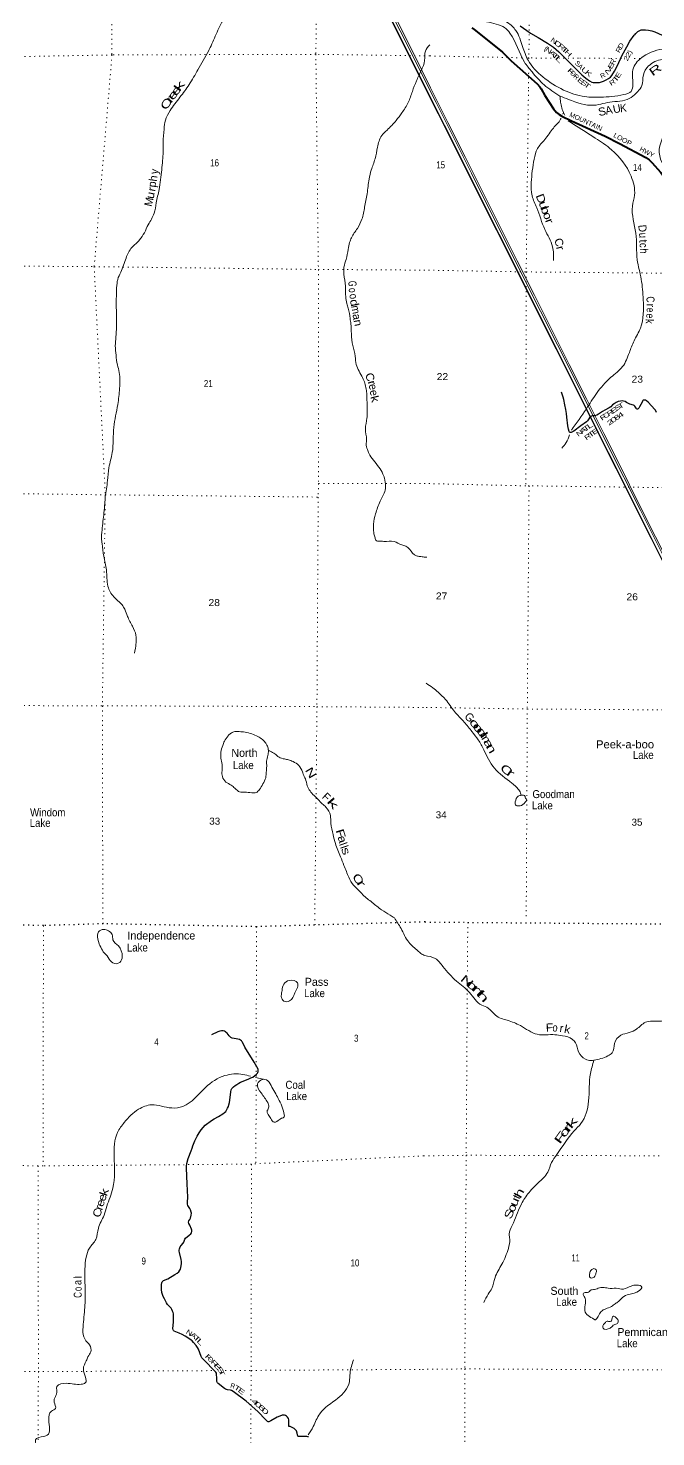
# Model space of a CAD drawing. Header units: feet. Extents: x -1048576 to 137166, y -268550 to 2097152.
# Drawn here: x -132972 to -117282, y 216887 to 252093 of the extents above; entities that cross this region are included whole.
import ezdxf
from ezdxf.enums import TextEntityAlignment as Align

# ---------------------------------------------------------------- set-up
doc = ezdxf.new("R2010")
doc.units = ezdxf.units.FT
doc.header["$LTSCALE"] = 80
doc.linetypes.add('DOTTED', pattern=[1.5, 0.3, -1.2])
for name, color, linetype, lineweight in [('26', 7, 'Continuous', 40), ('29', 7, 'Continuous', 25), ('39', 7, 'Continuous', 13), ('6', 7, 'DOTTED', 25), ('7', 7, 'DOTTED', 13)]:
    doc.layers.add(name, color=color, linetype=linetype, lineweight=lineweight)
for name, color, linetype in [('27', 7, 'Continuous'), ('30', 7, 'Continuous'), ('41', 7, 'Continuous')]:
    doc.layers.add(name, color=color, linetype=linetype)

msp = doc.modelspace()

# ---------------------------------------------------------------- linework, layer by layer
at = {"layer": '26'}
msp.add_lwpolyline([(-121878.27, 252099.49), (-121820.64, 252057.05), (-121536.71, 251831.62), (-121116.43, 251490.38), (-120899.43, 251277.29), (-120248.14, 250700.68), (-120182.19, 250630.77), (-120149.47, 250580.68), (-120055.75, 250412.93), (-119840.68, 250080.22), (-119761.13, 249981.28), (-119697.15, 249932.26), (-119628.32, 249889.79), (-119386.58, 249777.65), (-118551.24, 249397.02), (-118190.04, 249210.89), (-117533.44, 248863.87), (-117446.45, 248798.6), (-117372.7, 248724.53), (-117167.91, 248495.33), (-116809.24, 248036.8)], dxfattribs=at)
at = {"layer": '29'}
for points in [[(-120675.89, 252149.75), (-120509.39, 252032.02), (-120413.72, 251968.39), (-120224.05, 251860.14), (-119985.96, 251716.08), (-119839.22, 251615.38), (-119708.02, 251503.19), (-119538.07, 251333.98), (-119132.56, 250924.99), (-119031.9, 250840.87), (-118939.25, 250779.76), (-118879.73, 250745.72), (-118844.63, 250734.43), (-118805.21, 250732.46), (-118755.93, 250732.46), (-118689.88, 250737.63), (-118643.57, 250748.23), (-118588.37, 250765.97), (-118520.76, 250798.73), (-118464.19, 250834.96), (-118418.85, 250872.41), (-118384.89, 250911.09), (-118316.35, 251022.22), (-118244.06, 251158.81), (-118131.05, 251404.64), (-118010.81, 251629.36), (-117929.99, 251765.37), (-117821.24, 251916.14)], [(-117819.22, 251916.09), (-117784.12, 251960.52), (-117734.84, 252005.86), (-117685.24, 252034.56), (-117648.1, 252047.26), (-117598.82, 252051.2), (-117537.25, 252053.65), (-117462.81, 252045.29), (-117381.99, 252025.57), (-117309.98, 252000.28), (-116829.52, 251783.81)], [(-117626.72, 242744.37), (-117687.92, 242626.38), (-117703.24, 242599.32), (-117722.95, 242579.61), (-117736.75, 242571.73), (-117752.52, 242571.73), (-117762.38, 242577.64), (-117775.46, 242597.91), (-117807.72, 242646.63), (-117822.64, 242659.57), (-117843.2, 242670.29), (-117933.11, 242692.26), (-118011.04, 242734.36), (-118050.18, 242762.93), (-118086.98, 242774.39), (-118121.14, 242776.73), (-118164.51, 242772.79), (-118220.69, 242761.06), (-118276.87, 242739.28), (-118324.18, 242707.74), (-118362.01, 242677.13), (-118408.94, 242630.86), (-118450.61, 242600.16), (-118556.78, 242546.1), (-118612.22, 242512.61), (-118712.81, 242441.96), (-118753.9, 242423.89), (-118814.63, 242407.73), (-118870.2, 242402.2), (-118906, 242389.46), (-118929.34, 242368.69), (-118959.94, 242325.91), (-118990.45, 242276.04), (-119014.15, 242250.23), (-119153.71, 242154.12), (-119332.45, 242022.46), (-119366.95, 242002.05), (-119402.43, 241988.25), (-119422.14, 241986.28), (-119435.94, 241994.16), (-119445.8, 242013.87), (-119465.51, 242071.04), (-119483.2, 242155.07), (-119506.87, 242367.88), (-119518.73, 242465.28), (-119534.93, 242564.61), (-119554.21, 242678.17), (-119584.12, 242812.34), (-119597.58, 242867.41), (-119638.67, 242999.52)], [(-117267.61, 242484.99), (-117289.29, 242544.13), (-117305.15, 242565.65), (-117477.02, 242749.27), (-117515.98, 242780.67), (-117540.76, 242793.09), (-117575.11, 242798.41), (-117595.36, 242792.23), (-117604.68, 242784.62), (-117612.57, 242772.79), (-117626.72, 242744.37)], [(-128388.79, 224788.94), (-128325.05, 224831.47), (-128215.07, 224892.1), (-128106.82, 224958.67), (-128063.62, 224991.72), (-128034.77, 225021.23), (-128013.37, 225054.43), (-127988.1, 225097.39), (-127966.73, 225146.19), (-127953.15, 225185.23), (-127941.56, 225241.82), (-127924.23, 225364.07), (-127908.85, 225511.08), (-127895.34, 225557.89), (-127876.73, 225595.14), (-127858.39, 225616.49), (-127838.92, 225636.02), (-127798.01, 225665.36), (-127757.53, 225695.46), (-127708.4, 225726), (-127665.56, 225749.96), (-127476.3, 225826.55), (-127402.4, 225855.32), (-127359.53, 225878.81), (-127302.81, 225919.62), (-127264.08, 225949.21), (-127239.02, 225976.76), (-127227.1, 225992.19), (-127221.3, 226015.61), (-127219.41, 226048.77), (-127222.71, 226075.3), (-127325.71, 226249.12), (-127553.31, 226623.46), (-127612.81, 226748.29), (-127628.69, 226770.43), (-127640.18, 226783.35), (-127661.67, 226798.92), (-127688.21, 226814.12), (-127731.94, 226826.09), (-127770.49, 226832.08), (-127825.59, 226839.57), (-127870.96, 226848.41), (-127888.04, 226855.06), (-127905.62, 226866.73), (-127931.02, 226890.08), (-127950.24, 226910.69), (-128001.4, 226973.83), (-128018.99, 226992.93), (-128042.43, 227010.81), (-128063.91, 227022.47), (-128098.81, 227031.01), (-128136.1, 227030.14), (-128177.05, 227022.26), (-128228.44, 227005.6), (-128391.31, 226936.51)], [(-129340.1, 219749.81), (-129335.74, 219832.1), (-129341.83, 219958.88), (-129348.81, 219992.2), (-129361.46, 220025.16), (-129377.15, 220068.05), (-129400.85, 220100.31), (-129424.08, 220130.38), (-129487.43, 220197.07), (-129514.01, 220239.45), (-129561.01, 220333.91), (-129594.28, 220395.34), (-129615.83, 220444.07), (-129630.06, 220492.86), (-129641.42, 220564.96), (-129641.16, 220628.33), (-129639.71, 220693.7), (-129632.77, 220733.1), (-129622.28, 220760.05), (-129608.66, 220779.59), (-129591.11, 220792.74), (-129477.2, 220836.66), (-129303.44, 220941.84), (-129248.18, 220977.28), (-129207.28, 221012.47), (-129182.08, 221048.17), (-129166.44, 221074.97), (-129156.76, 221115.95), (-129149.28, 221162.5), (-129141.35, 221217.41), (-129139.49, 221266.18), (-129147.79, 221319.9), (-129188.26, 221494.36), (-129194.61, 221529.41), (-129194.66, 221554.76), (-129186.15, 221589.18), (-129169.45, 221632.84), (-129144.04, 221668.99), (-129095.5, 221724.65), (-129077.6, 221754.32), (-129055.73, 221830.54), (-129043.07, 221851.54), (-128944.73, 221924.99), (-128904.79, 221961.04), (-128886.89, 221986.29), (-128881.49, 222017.65), (-128883.5, 222050.81), (-128890.96, 222075.18), (-128934.45, 222173.6), (-128954.05, 222222.33), (-128959.96, 222253.52), (-128952.21, 222280.84), (-128928.87, 222319.9), (-128917, 222354.28), (-128895.92, 222427.24), (-128892.18, 222472.82), (-128894.11, 222503.32), (-128913.72, 222555.95), (-128929.88, 222590.71), (-128978.3, 222668.96), (-128987.83, 222705.01), (-128992.11, 222748.91), (-128984.05, 222874.47), (-128998.8, 223207.82), (-129017.12, 223597.37), (-129015.15, 223650.19), (-129003.7, 223720.29), (-128968.81, 223841.29), (-128899.68, 224035.18), (-128875.68, 224102.85), (-128854.33, 224159.46), (-128803.85, 224280.49), (-128746.37, 224399.16), (-128700.85, 224481.6), (-128644.43, 224561.68), (-128600.32, 224617.98), (-128543.21, 224673.05), (-128388.79, 224788.94)], [(-125963.43, 216883.34), (-125979.04, 216887.22), (-126005.77, 216891.4), (-126217.03, 216894.57), (-126229.42, 216900.34), (-126243.84, 216977.35), (-126266.05, 217032.97), (-126298.16, 217073.41), (-126320.79, 217095.28), (-126369.65, 217123.41), (-126423.66, 217142.76), (-126441.82, 217145.77), (-126451.79, 217147.42), (-126459.41, 217163.29), (-126457.73, 217307.63), (-126467.5, 217347.58), (-126489.07, 217375.84), (-126514.75, 217399.07), (-126539.86, 217418.66), (-126563.29, 217428.37), (-126604.82, 217429.3), (-126625.71, 217428.25), (-126680.28, 217404.74), (-126745.17, 217375.87), (-126906.47, 217286.56), (-126955.04, 217261.83), (-126972.59, 217259.84), (-126990.16, 217265.66), (-127009.7, 217285.13), (-127030.91, 217313.51), (-127227.93, 217521.68), (-127524.75, 217776.44), (-127849.86, 218020.87), (-127887.86, 218042.75), (-127918.19, 218051.95), (-127988.43, 218061.57), (-128036.34, 218076.28), (-128064.56, 218092.64), (-128218.89, 218217.18), (-128240.4, 218240.2), (-128252.15, 218267.83), (-128257.68, 218369.75), (-128260.28, 218439.47), (-128267.39, 218476.94), (-128283.8, 218501.85), (-128600.42, 218828.95), (-128627.85, 218862.27), (-128647.36, 218895.18), (-128711.81, 219076.03), (-128735.56, 219121.29), (-128770.77, 219171.93), (-128835.28, 219245.93), (-128870.54, 219283.37), (-128897.81, 219304.33), (-128954.45, 219343.23), (-129049.39, 219402.33), (-129126.3, 219446.29), (-129196.88, 219480.24), (-129323.46, 219527.84), (-129343, 219543.41), (-129350.84, 219564.85), (-129351.58, 219596.66), (-129340.06, 219751.82)]]:
    msp.add_lwpolyline(points, dxfattribs=at)
at = {"layer": '39'}
for p, q in [((-119609.71, 249942.32), (-119590.93, 249985.49)), ((-119590.99, 249985.35), (-119555.69, 249920.63)), ((-127094.33, 225823.89), (-127288, 225869.66))]:
    msp.add_line(p, q, dxfattribs=at)
for points in [[(-139726.18, 284721.75), (-139786.61, 284683.23), (-139865.18, 284636.58), (-139935.68, 284589.96), (-139981.99, 284555.51), (-140024.23, 284506.92), (-140030.24, 284490.75), (-140030.24, 284490.75), (-140086.75, 284492.64)], [(-127094.77, 253876.89), (-127305.25, 253695.43), (-127565.95, 253395.55), (-127708.92, 253193.29), (-127778.06, 252929.67), (-127881.81, 252628.1), (-128100.63, 252291.44), (-128293.96, 251889.94), (-128466.9, 251514.44), (-128727.24, 251055.14), (-128948.45, 250682.19), (-129177.09, 250369.86), (-129424.08, 250033.51), (-129541.29, 249792.62), (-129575.78, 249571.01), (-129597.42, 249230.2), (-129597.77, 249002.17), (-129612.12, 248782.36), (-129632.59, 248554.54), (-129667.4, 248302.67), (-129700.13, 248056.82), (-129769.92, 247730.66), (-129822.96, 247466.88), (-129968.8, 247181.9), (-130186.09, 246798.81), (-130381.21, 246613.26), (-130524.83, 246348.43), (-130657.31, 245992.68), (-130733.64, 245811.89), (-130750.66, 245723.28), (-130763.19, 245485.29), (-130770.57, 245160.47), (-130760.94, 244924.25), (-130760.94, 244730.52), (-130764.01, 244627.64), (-130776.69, 244375.52), (-130793.05, 244155.73), (-130775.37, 243919.43), (-130739.62, 243678.9), (-130693.29, 243488.7), (-130687.32, 243093.11), (-130731.81, 242683.93), (-130832.25, 242117.96), (-130868.97, 241486.71), (-130953.39, 241108.24), (-130986.92, 240785.72), (-131045.49, 240376.7), (-131055.27, 240209.31), (-131077.79, 239977.48), (-131124.46, 239552.18), (-131135.06, 239306.1), (-131123.96, 239211.13), (-131082.95, 238895.87), (-131014.06, 238552.06), (-130978.03, 238144.03), (-130833.83, 237882.14), (-130624.63, 237678.07), (-130555.33, 237568.34), (-130488.73, 237392.05), (-130362.49, 237144.48), (-130278.28, 236919.57), (-130300.19, 236552.52), (-130315.11, 236471.96)], [(-119680.63, 250396.55), (-120073.83, 250677.22), (-120377.03, 250998.15), (-120565.51, 251245.72), (-120929.06, 251971.17), (-121061.6, 252109.3), (-121273.21, 252193.29), (-121749.23, 252313.03), (-122267.33, 252491.61), (-122655.86, 252724.07), (-122927.9, 252927.45)], [(-122924.8, 253103.69), (-122308.55, 252704.04), (-121582.84, 252447.56), (-120986.16, 252234.21), (-120781.26, 252033.04), (-120611.82, 251631.98), (-120474.37, 251289.7), (-120107.06, 250875.46), (-119587.78, 250547.32), (-119057.48, 250382.82), (-118663.69, 250368.61), (-118081.61, 250432.21), (-117899.38, 250512.09), (-117858.01, 250685.67), (-117841.54, 251099.89), (-117595.54, 251385.57), (-117036.97, 251580.67), (-116740.12, 251566.97), (-116315.47, 251293.9), (-116264.59, 251000.58), (-116321.22, 250626.99), (-116484.76, 250280.24), (-116662.01, 250008.35), (-116827.06, 249750.53), (-116905.51, 249447.8), (-116982.05, 249126.86), (-116945.89, 248730.55), (-116792.03, 248432.64), (-116286.92, 248098.52), (-116040, 247826.39), (-115899.98, 247583.12), (-115566.67, 247227.68), (-115121.17, 247069.7), (-115026, 247111.63), (-114882.85, 247426.15), (-114810.49, 247722.86), (-114581.26, 247899.49), (-114465.73, 247969.61), (-114162.75, 247970.02), (-114062.49, 247840.15), (-113847.37, 247661.16), (-113736.06, 247698.96), (-113437.91, 247919.69), (-113184.94, 248005.25), (-112780.59, 248073.84), (-112731.43, 248194.84), (-112847.8, 248334.91), (-112875.38, 248460.36), (-112856.59, 248569.4), (-112700.42, 248683.77), (-112507.98, 248781.77), (-112388.8, 248783.16)], [(-122932.12, 251677.75), (-123041.1, 251522.16), (-123061.63, 251288.29), (-123146.77, 251034.94), (-123266.15, 250777.93), (-123367.51, 250512.65), (-123471.03, 250233.27), (-123630.66, 249976.69), (-123773.5, 249786.53), (-123999.37, 249546.82), (-124133.64, 249407.01), (-124239.28, 249117.56), (-124300.64, 248827.64), (-124394.1, 248548.14), (-124448.78, 248320.7), (-124498.84, 247955.98), (-124560.66, 247621.66), (-124630.2, 247319.71), (-124743.28, 247088.87), (-124890.58, 246856.37), (-124936.11, 246735.79), (-124972.09, 246564.64), (-125025.01, 246312.97), (-125077.28, 246123.84), (-125079.14, 245944.25), (-125039.97, 245645.16), (-125034.72, 245374.69), (-125006.25, 245208.9), (-124969.23, 245091.46), (-124923.56, 244836.69), (-124904.8, 244705.31), (-124891.29, 244454.93), (-124856.13, 244157.9), (-124796.48, 243892.89), (-124770.44, 243686.77), (-124610.83, 243358.12), (-124523.2, 243074.64), (-124506.51, 242937.24), (-124501.95, 242793.91), (-124497.92, 242600.13), (-124501.5, 242448.82), (-124502.61, 242341.88), (-124541.5, 242083.99), (-124514.16, 241809.25), (-124514.05, 241625.6), (-124488.58, 241558.73), (-124455.31, 241467.56), (-124338.34, 241296.78), (-124203.3, 241121.76), (-124102.45, 240949.13), (-124057.65, 240805.37), (-124042.47, 240716.41), (-124050.26, 240546.98), (-124173.9, 240267.82), (-124287.81, 239956.26), (-124336.79, 239696.47), (-124337.79, 239599.61), (-124329.19, 239458.26), (-124300.05, 239357.04), (-124264.62, 239279.97), (-124160.07, 239270.76), (-124077.61, 239265.83), (-123826.09, 239261.09), (-123629.7, 239180.25), (-123533.45, 239146.92), (-123483.47, 239114.09), (-123316.32, 238930.65), (-123242.18, 238899.58), (-123153.79, 238884.49), (-123043.22, 238873.2), (-123003.84, 238871.36)], [(-111764.59, 243751.56), (-111998.01, 243908.42), (-112340.84, 244007.24), (-112486.4, 243983.77), (-112620.47, 243847.05), (-112744.15, 243764.84), (-112873.22, 243799.88), (-112973.42, 243941.89), (-113641.79, 244337.51), (-113889.2, 244522.74), (-114112.71, 244645.19), (-114229.26, 244672.98), (-114662.93, 244860.31), (-114775.5, 244955.9), (-114833.52, 245055.24), (-115022.94, 245135.06), (-115392.34, 245537.18), (-115610.3, 245930.42), (-115649.54, 246136.77), (-115715.23, 246308.9), (-115771.7, 246325.37), (-115888.95, 246307.8), (-116052.2, 246371.32), (-116307.58, 246574.78), (-116328.46, 246813.37), (-116270.74, 247021.23), (-116085.61, 247256.71), (-116022.2, 247399.86), (-116041.57, 247547.5), (-116312.97, 247775.29), (-116822.25, 248273.13), (-117004.51, 248511.91), (-117183.91, 249148.14), (-117112.09, 249349.86), (-117048.05, 249604.17), (-116809.75, 249956.59), (-116518.25, 250429.98), (-116435.48, 250783.22), (-116552.77, 251119.33), (-116842.77, 251272.44), (-117121.31, 251308.28), (-117463.56, 251148.41), (-117594.1, 250922.75), (-117631.95, 250656.18), (-117735.79, 250507.18), (-117898.19, 250362.52), (-118114.8, 250276.77), (-118371.44, 250255.9), (-118832.47, 250165.38), (-119463.85, 250314.24), (-119680.55, 250395.94)], [(-119590.93, 249985.49), (-119642.59, 250137.34), (-119666.01, 250282.98), (-119681.26, 250401.46)], [(-119837.89, 246286.32), (-119862.21, 246632.04), (-120055.72, 247061.53), (-120258.72, 247602.22), (-120374.19, 247901.94), (-120394.55, 248233.49), (-120322.58, 248821.23), (-120240.32, 249083.52), (-120057.27, 249308.91), (-119843.57, 249596.78), (-119664.59, 249816.12), (-119654.4, 249839.54)], [(-119476.59, 249776.29), (-118794.64, 249346.67), (-118388.27, 249055.51), (-117901.14, 248396.09), (-117814.93, 247920.69), (-117866.95, 247648.13), (-117781.89, 246968.62), (-117745.21, 246305.53), (-117646.94, 245819.96), (-117597.3, 245306.36), (-117665.9, 244599.37), (-117827.27, 244276.86), (-117944.04, 243984.44), (-118113.65, 243635.7), (-118406.02, 243366.44), (-118767.83, 242960.11), (-119018.42, 242577.45), (-119392.51, 242047.71)], [(-119442.23, 241931.83), (-119520.02, 241735.32), (-119633.91, 241596.48)], [(-123019.54, 235719.79), (-122854.82, 235607.11), (-122724.15, 235495.26), (-122539.34, 235314.41), (-122314.8, 235014.11), (-122069.87, 234748.05), (-121877.28, 234512.59), (-121720.9, 234303.6), (-121584.93, 234058.33), (-121316.84, 233600.16), (-120884.66, 233226), (-120689.84, 233028.93), (-120644.54, 232923.59)], [(-126961.32, 234036.14), (-126982.7, 233915.29), (-127010.34, 233772.31), (-127009.62, 233647.18), (-127021.23, 233497.97), (-127032.71, 233360.87), (-127104.77, 233204.25), (-127188.71, 233065.92), (-127276.06, 232988.16), (-127382.77, 232983.27), (-127557.71, 232997.27), (-127688.45, 233004.75), (-127768.36, 233062.12), (-127806.21, 233098.85), (-127895.99, 233174.49), (-128028.01, 233252.61), (-128117.16, 233388.79), (-128125.76, 233530.14), (-128122.1, 233689.53), (-128154.64, 233851.32), (-128153.16, 233994.58), (-128109.14, 234163.62), (-128067.79, 234270.13), (-127973.79, 234408.35), (-127914.87, 234462.2), (-127876.38, 234486), (-127779.46, 234517.23), (-127733.2, 234514.71), (-127586.38, 234505.05), (-127421.75, 234466.94), (-127265.42, 234404.7), (-127139.36, 234334.72), (-127045.74, 234240.87), (-127004.17, 234173.83), (-126980.57, 234121.1), (-126973, 234074.61), (-126967.32, 234040.24), (-126967.34, 234038.22)], [(-126967.61, 234046.43), (-126919.19, 234023.57), (-126805.16, 233957.76), (-126699.38, 233871.85), (-126567.01, 233828.04), (-126464.59, 233806.75), (-126350.33, 233763.13), (-126204.44, 233664.68), (-126117.48, 233510.37), (-126070.46, 233386.76), (-126042.83, 233333.99), (-125994.37, 233155.88), (-125925.25, 233027.99), (-125825.79, 232915.92), (-125724.2, 232813.92), (-125622.66, 232707.88), (-125526.95, 232622.08), (-125418.38, 232417.08), (-125402.26, 232225.19), (-125350.89, 231938.08), (-125290.83, 231713.42), (-125165.45, 231383.13), (-125077.11, 231168.26), (-124955.42, 230870.29), (-124836.71, 230673.25), (-124719.17, 230556.95), (-124605.72, 230434.63), (-124370.26, 230240.37), (-124136.7, 230056.21), (-123924.74, 229924.76), (-123817.16, 229857.74)], [(-120646, 232923.6), (-120720.89, 232895.71), (-120794.37, 232758.67), (-120786.73, 232679.81), (-120714.17, 232653.15), (-120572.41, 232719.09), (-120523.32, 232827.96), (-120543.41, 232848.28), (-120551.24, 232892.78), (-120587.42, 232923.29), (-120646, 232923.6)], [(-131096.13, 229009.91), (-131231.55, 229332), (-131210.52, 229503.8), (-131083.8, 229569.36), (-130964.49, 229535.92), (-130873, 229439.67), (-130851.91, 229308.57), (-130717.64, 229154.07), (-130621.02, 228898.33), (-130682.53, 228742.38), (-130858.04, 228728.97), (-130969.81, 228866.32), (-131096.13, 229009.91)], [(-123817.16, 229857.74), (-123651.93, 229594.19), (-123455.78, 229246.29), (-123228.23, 229029.89), (-123157.16, 228967.82), (-123059.7, 228914.66)], [(-123059.7, 228914.66), (-122796.09, 228841.36), (-122604.57, 228641.23), (-122267.91, 228277.36), (-121939.21, 227990.25), (-121634.78, 227674.89), (-121469.31, 227599.99), (-121289.87, 227422.08), (-120995.25, 227296.55), (-120666.31, 227162.91), (-120244.6, 226946.37), (-119804.4, 226937.8), (-119618.67, 226911.34), (-119366.4, 226820.19), (-119291.81, 226735.3), (-119213.42, 226505), (-119042.05, 226327.1), (-118900.76, 226288.58), (-118828.05, 226298.6)], [(-126626.22, 228042.74), (-126581.31, 228201.32), (-126442.68, 228295.24), (-126242.45, 228236.14), (-126303.28, 227981.26), (-126435.12, 227780.36), (-126578.4, 227775.26), (-126643.79, 227891.9), (-126636.32, 227980.8), (-126626.66, 228043.48)], [(-118828.05, 226298.6), (-118480.56, 226405.24), (-118373.41, 226483.87), (-118312.46, 226720.07), (-118158.68, 226923.86), (-117944.52, 226990.26), (-117766.69, 227074.88), (-117542.28, 227246.28), (-117188.86, 227272.14), (-116829.26, 227370.69), (-116523.99, 227598.54), (-116253.2, 227729.5), (-115812.43, 228086.44), (-115454.96, 228114.32), (-114988.58, 228061.3), (-114758.52, 227970.17), (-114512.17, 227965.86), (-114272, 227884.82), (-114086.41, 227759.41), (-113807.67, 227807.57), (-113629.89, 227859.87), (-113452.21, 227847.56)], [(-118828.05, 226298.6), (-118915.39, 225969.53), (-118962.92, 225278.96), (-119153.62, 224713.74), (-119323.52, 224534.21), (-119758.6, 223940.99), (-119888.15, 223741.21), (-119981.41, 223505.05), (-120222.13, 223232.7), (-120481.04, 222956.33), (-120659.18, 222671.8), (-120871.99, 222171.23), (-120949.07, 221953.22), (-120935.13, 221828), (-120967.8, 221595.81), (-121131.99, 221198.17), (-121302.13, 220865.16), (-121381.3, 220596.67), (-121470.37, 220455.42), (-121579.74, 220247.54)], [(-127413.31, 225899.27), (-127603.38, 225944.19), (-128055.31, 225914.58), (-128539.74, 225618.18), (-129105.72, 225145.5), (-129383.99, 225105.07), (-129885.12, 225184.14), (-130211.36, 225074.7), (-130568.38, 224742.9), (-130736.24, 224495.29), (-130822.95, 223892.88), (-130853.86, 223099.05), (-131004.19, 222649.64), (-131073.31, 222426.99), (-131216.41, 222100.82), (-131281.1, 221819.65), (-131441.09, 221602.39), (-131522.33, 221379.66), (-131552.58, 221080.57), (-131548.8, 220232.47), (-131589.96, 219757.62), (-131528.21, 219287.57), (-131436.66, 219183.24), (-131405.23, 219013.85), (-131477.02, 218886.1), (-131518.74, 218788.86), (-131591.96, 218574.27), (-131545.22, 218233.34), (-131645.92, 218200.29), (-132019.5, 218223.77), (-132251.1, 218147.33), (-132263.87, 217949.34), (-132291.75, 217892.59), (-132321.07, 217753.04), (-132287.7, 217595.78), (-132392.2, 217528.36), (-132457.34, 217313.83), (-132495.06, 216925.84), (-132577.62, 216896.95), (-132788.98, 216812.59), (-132751.68, 216671.51), (-132669.39, 216443.94), (-132756.79, 216237.32), (-132742.4, 215904.23), (-132775.66, 215455.69), (-132831.25, 215319.98), (-132899.7, 215210.13)], [(-127091.89, 225824.8), (-127017.09, 225809.2), (-126901.09, 225670.72), (-126719.19, 225340.9), (-126571.11, 224938.13), (-126572.77, 224885.61), (-126639.11, 224846.75), (-126755.65, 224769.15), (-126826.17, 224750.45), (-126905.5, 224838.72), (-126993.67, 225040), (-126953.95, 225135.2), (-126984.94, 225239.98), (-127148.07, 225481.09), (-127238.45, 225710.63), (-127120.09, 225816.51), (-127091.45, 225824.71)], [(-118779.83, 220973.43), (-118773.64, 221056.22), (-118813.97, 221088.58), (-118884.68, 221066.44), (-118923.12, 221022.06), (-118939.42, 220931.2), (-118939.49, 220882.74), (-118887.04, 220854.41), (-118810.23, 220898.75), (-118779.83, 220973.43)], [(-118830.08, 219826.48), (-119055.91, 220040.79), (-119053.74, 220137.71), (-119043.36, 220315.41), (-119069.5, 220390.15), (-119099.68, 220460.87), (-119073.39, 220485.07), (-118964.32, 220503.12), (-118923.87, 220543.47), (-118812.76, 220571.61), (-118691.54, 220609.85), (-118536.05, 220613.71), (-118477.51, 220599.51), (-118271.54, 220599.28), (-118093.87, 220578.89), (-117901.92, 220655.42), (-117756.49, 220679.49), (-117631.36, 220630.89), (-117690.06, 220546.14), (-117960.8, 220447.49), (-118116.41, 220370.92), (-118217.54, 220266.03), (-118300.41, 220213.61), (-118391.39, 220143.04), (-118534.85, 220086.65), (-118646.03, 220016.1), (-118726.99, 219895.03), (-118755.33, 219846.59), (-118805.88, 219808.28), (-118830.08, 219826.48)], [(-118363.88, 219656.34), (-118424.54, 219605.92), (-118602.25, 219600.06), (-118608.26, 219632.37), (-118543.46, 219745.39), (-118482.84, 219775.61), (-118450.54, 219767.5), (-118398.03, 219773.5), (-118375.69, 219854.25), (-118343.3, 219902.68), (-118280.75, 219872.32), (-118222.37, 219759.17), (-118238.58, 219722.84), (-118325.46, 219688.6), (-118363.88, 219656.34)], [(-124837.72, 218810.13), (-124926.28, 218478.3), (-124942.94, 218258.07), (-125230.83, 217852.07), (-125684.34, 217463.01), (-125845.65, 217142.75), (-125968.69, 216934.85)]]:
    msp.add_spline(points, degree=3, dxfattribs=at)
at = {"layer": '6'}
for points in [[(-123052.89, 229754.64), (-127263.28, 229636.06), (-131094.85, 229708.61), (-132590.23, 229663.2), (-136438.01, 229743.71), (-137979.98, 229722.17), (-141823.52, 229774.44), (-143284.84, 229765.63), (-148620.36, 229865.39), (-153815.51, 229968.9)], [(-123052.89, 229754.64), (-121982.91, 229745.14), (-116684.27, 229702.92), (-111343.21, 229670.74), (-107096.6, 229649.88), (-104675.33, 229713.84), (-103682.12, 229755.62)]]:
    msp.add_lwpolyline(points, dxfattribs=at)
at = {"layer": '7'}
for p, q in [((-120628.13, 251351.8), (-122933.78, 251399.91)), ((-120458.96, 251099.35), (-120465.85, 250543.54)), ((-119213.41, 251342.55), (-119699.43, 251344.76)), ((-118440.96, 251339.03), (-119213.41, 251342.55)), ((-118141.48, 251337.67), (-118440.96, 251339.03)), ((-117678.33, 251335.56), (-117885.45, 251336.5)), ((-125710.71, 240712.83), (-122992.59, 240712.4)), ((-131094.85, 229708.61), (-131105.71, 229899.56)), ((-132590.23, 229663.2), (-132599.64, 223659.6)), ((-127263.28, 229636.06), (-127279.29, 223713.19)), ((-125800.2, 229679.59), (-125806.54, 229869.08)), ((-121982.91, 229745.14), (-121991.57, 228465.37))]:
    msp.add_line(p, q, dxfattribs=at)
for points in [[(-120286.6, 262087), (-120397.38, 256737.95), (-120455.87, 251348.21), (-120456.98, 251258.85)], [(-130922.83, 258961.44), (-130913.79, 256749.46), (-130876.18, 251424.45), (-131321.6, 246132.47), (-131044.52, 240430.74), (-131116.59, 235158.65), (-131105.71, 229899.56)], [(-125758.59, 253162.08), (-125780.18, 251439.41), (-125717.51, 246063.39), (-125710.71, 240712.83), (-125722.35, 240374.03), (-125753.35, 235135.33), (-125806.54, 229869.08)], [(-122933.78, 251399.91), (-125780.18, 251439.41), (-130876.18, 251424.45), (-136340.95, 251324.91), (-141667.88, 251349.44)], [(-119894.75, 251345.65), (-120455.87, 251348.21), (-120496.9, 251349.07)], [(-120465.85, 250543.54), (-120522.2, 246000.95), (-120533.98, 240655.42)], [(-136313.74, 246170.68), (-131321.6, 246132.47), (-125717.51, 246063.39), (-122963.26, 246044.41)], [(-122963.26, 246044.41), (-120522.2, 246000.95), (-115617.98, 245956.36)], [(-141686.49, 240560.25), (-136328.19, 240496.68), (-131044.52, 240430.74), (-125722.35, 240374.03)], [(-108794.79, 240500.11), (-109847.69, 240517.86), (-115185.8, 240584.59), (-120451.17, 240654.98), (-120533.98, 240655.42), (-122992.59, 240712.4)], [(-120451.17, 240654.98), (-120494.5, 235087.31), (-120521.89, 229840.04)], [(-141780.92, 235189.77), (-136435.86, 235164.84), (-131116.59, 235158.65), (-125753.35, 235135.33), (-123023.38, 235116.39)], [(-123023.38, 235116.39), (-120496.57, 235077.21), (-115168.39, 235042.87), (-115171.94, 235129.79), (-109865.89, 235109.72), (-105566.82, 235092)], [(-121994.14, 228084.82), (-122022.29, 223923.31), (-122056.88, 218584.1), (-122064.43, 213230.9)], [(-123085.05, 223908.64), (-122022.29, 223923.31), (-116719.57, 223909.35), (-111378.53, 223859)], [(-123085.05, 223908.64), (-127279.29, 223713.19), (-127388.22, 223702.28), (-132599.64, 223659.6), (-132722.75, 223656.66), (-137927.22, 223777.6), (-138115.28, 223757.79)], [(-132722.75, 223656.66), (-132715.85, 218515.45), (-132733.36, 215137.63)], [(-127388.22, 223702.28), (-127399.39, 218546.8), (-127419.83, 213272.1), (-127457.23, 207819.57)], [(-138103.16, 218513.86), (-132723.92, 218515.39), (-128290.74, 218541.54)], [(-128043.42, 218543), (-127399.39, 218546.8), (-123114.41, 218572.45)], [(-123114.41, 218572.45), (-122056.88, 218584.1), (-116742.06, 218555.99), (-111394.97, 218507.66)]]:
    msp.add_lwpolyline(points, dxfattribs=at)

# ---------------------------------------------------------------- texts
at = {"layer": '27'}
for s, rotation, p in [('MOUNTAIN', 335.114, (-119454.14, 249890.93)), ('HWY', 332.143, (-117700.29, 249032.9))]:
    msp.add_text(s, height=120, rotation=rotation, dxfattribs=at).set_placement(p)
at = {"layer": '27', "width": 1.1}
msp.add_text('LOOP', height=120, rotation=331.503, dxfattribs=at).set_placement((-118355.2, 249379.69))
at = {"layer": '30'}
for s, rotation, width, p in [('N', 325.54, 1.35, (-119861.86, 251726.73)), ('O', 319.466, 1.45, (-119765.89, 251649.79)), ('(', 328.823, 1.1, (-120059.06, 251538.24)), ('N', 325.54, 1.35, (-119993.83, 251491.04)), ('A', 319.466, 1.7, (-119902.81, 251411.34)), ('T', 319.466, 1.85, (-119825.56, 251348.45)), ('L', 315.125, 2.1, (-119746.79, 251269.17)), ('R', 319.466, 1.55, (-119674.15, 251577.63)), ('T', 316.625, 2, (-119595.95, 251505.87)), ('H', 315.125, 1.6, (-119512.71, 251426)), ('R', 61.85, 1.2, (-118156.82, 251526.06)), ('D', 61.85, 1.2, (-118103.33, 251626.03)), ('2', 65.311, 1.35, (-117962.9, 251315.53)), ('2', 61.85, 1.45, (-117915.64, 251404.5)), ('F', 314.755, 1.95, (-119439.39, 250963.7)), ('U', 318.115, 1.6, (-119093.82, 250985.86)), ('K', 319.592, 1.6, (-119000.98, 250917.25)), ('V', 52.556, 1.6, (-118407, 251021.81)), ('I', 38.637, 1.15, (-118471.18, 250930.15)), ('E', 59.836, 1.35, (-118351.29, 251120.68)), ('R', 62.11, 1.2, (-118299.66, 251221.36)), ('E', 320.115, 1.65, (-119193.15, 250728.01)), ('S', 326.592, 1.45, (-119109.79, 250673.18)), ('T', 325.234, 1.65, (-119027.85, 250610.78)), ('R', 23.852, 1.1, (-118582.26, 250854.89)), ('R', 32.637, 1.3, (-118336.73, 250686.91)), ('T', 48.718, 1.9, (-118235.38, 250790.18)), ('E', 58.336, 1.4, (-118170.53, 250889.37)), ('E', 35.651, 1.5, (-118292.67, 242496.82)), ('S', 36.415, 1.5, (-118201.99, 242562.85)), ('T', 32.688, 1.6, (-118120.11, 242608.09)), ('F', 35.083, 1.6, (-118567.14, 242320.62)), ('O', 34.194, 1.3, (-118485.38, 242370.94)), ('R', 33.968, 1.35, (-118391.84, 242430.49)), ('2', 34.692, 1.7, (-118391.56, 242197.26)), ('0', 35.083, 1.8, (-118302.94, 242259.12)), ('8', 34.841, 1.7, (-118217.35, 242316.26)), ('4', 36.381, 1.75, (-118125.41, 242375.87)), ('N', 36.375, 1.4, (-119155.56, 241924.42)), ('A', 36.375, 1.55, (-119062.74, 241992.79)), ('T', 34.554, 1.65, (-118987.58, 242046.8)), ('R', 36.375, 1.4, (-118951.21, 241834.36)), ('L', 34.554, 1.65, (-118895.37, 242110.3)), ('T', 36.375, 1.75, (-118861.99, 241897.57)), ('E', 36.589, 1.55, (-118765.03, 241966.55)), ('N', 328.098, 1.3, (-128978.2, 219440.47)), ('A', 325.519, 1.5, (-128871.37, 219369.59)), ('T', 316.976, 1.95, (-128791.64, 219295.2)), ('L', 313.076, 2, (-128712.7, 219213.97)), ('F', 314.067, 1.9, (-128501.54, 218827.53)), ('R', 314.067, 1.65, (-128354.39, 218678.34)), ('E', 314.067, 1.8, (-128275.91, 218594.49)), ('S', 310.745, 1.65, (-128210.4, 218515.58)), ('T', 297.636, 1.45, (-128183.39, 218454.06)), ('R', 343.618, 0.95, (-127871.15, 218102.87)), ('T', 328.239, 1.6, (-127775.48, 218049.82)), ('E', 323.063, 1.55, (-127676.63, 217977.87)), ('4', 319.361, 1.9, (-127344.39, 217713.89)), ('0', 319.361, 2, (-127258.7, 217640.34)), ('6', 316.087, 2.1, (-127171.93, 217564.33)), ('0', 316.841, 2.1, (-127089.35, 217484.18))]:
    msp.add_text(s, height=120, rotation=rotation, dxfattribs=dict(at, width=width)).set_placement(p, align=Align.CENTER)
for s, rotation, p in [(')', 61.85, (-117876.41, 251477.81)), ('O', 314.755, (-119392.63, 250916.97)), ('S', 314.755, (-119278.96, 251171.75)), ('A', 314.755, (-119207.4, 251091.23)), ('R', 314.755, (-119311.44, 250835.55)), ('O', 314.067, (-128456.19, 218780.74))]:
    msp.add_text(s, height=120, rotation=rotation, dxfattribs=at).set_placement(p, align=Align.CENTER)
at = {"layer": '41'}
for s, rotation, width, p in [('R', 35.59, 1.6, (-117239, 250971.98)), ('k', 53.689, 1.9, (-129116.1, 250587.94)), ('C', 53.711, 1.5, (-129443.39, 250142.37)), ('r', 53.711, 1.9, (-129353.91, 250264.23)), ('e', 53.708, 1.7, (-129274.67, 250372.13)), ('e', 53.689, 1.7, (-129196.3, 250478.81)), ('S', 10.933, 1.1, (-118607.44, 249913.21)), ('K', 5.112, 0.95, (-118085.44, 249998.54)), ('y', 82.22, 0.95, (-129724.04, 248497.44)), ('u', 78.683, 1.15, (-129821.94, 247898.37)), ('r', 78.683, 1.1, (-129789.26, 248046.81)), ('D', 291.256, 1.25, (-120244.91, 247796.45)), ('u', 290.578, 1.35, (-120182.04, 247635.82)), ('b', 290.578, 1.3, (-120134.07, 247507.37)), ('o', 290.579, 1.2, (-120078.86, 247368.95)), ('r', 290.579, 1.35, (-120031.53, 247238.55)), ('D', 275.77, 0.95, (-117712.65, 247079.03)), ('C', 287.509, 1.05, (-119794.81, 246712.51)), ('u', 272.65, 0.9, (-117699.13, 246910.66)), ('r', 285.024, 1.2, (-119762.13, 246572.3)), ('c', 272.65, 0.9, (-117685.99, 246663.06)), ('h', 272.567, 0.85, (-117677.39, 246518.54)), ('G', 270.95, 0.7, (-124964.2, 245703.77)), ('o', 274.274, 0.8, (-124955.55, 245535.53)), ('o', 277.527, 0.9, (-124935.17, 245377.93)), ('d', 281.956, 1.2, (-124912.86, 245210.09)), ('m', 280.845, 0.95, (-124878.29, 245041.95)), ('C', 273.764, 0.8, (-117514.73, 245305.44)), ('e', 269.026, 0.75, (-117512.53, 245049.24)), ('n', 281.469, 1.1, (-124821.25, 244712.27)), ('k', 267.747, 0.9, (-117536.94, 244768.69)), ('e', 265.703, 0.8, (-117519.98, 244906.75)), ('C', 289.551, 1.1, (-124519.4, 243339.72)), ('r', 286.625, 1.25, (-124471.62, 243204.4)), ('k', 284.642, 1.2, (-124398.88, 242803.32)), ('o', 309.717, 1.8, (-121882.25, 234647.39)), ('o', 308.844, 1.8, (-121800.64, 234544.96)), ('d', 306.502, 1.9, (-121706.25, 234434.43)), ('m', 301.59, 1.3, (-121633.79, 234314.5)), ('a', 298.415, 1.55, (-121549.45, 234169.35)), ('n', 298.989, 1.55, (-121479.65, 234040.69)), ('N', 300.607, 1.4, (-125989.23, 233432.72)), ('C', 319.579, 1.6, (-121079, 233476.65)), ('r', 323.46, 1.9, (-120969.84, 233397.66)), ('k', 310.826, 2.1, (-125431.37, 232652.15)), ('F', 287.331, 1.45, (-125253.56, 231932.67)), ('a', 287.331, 1.2, (-125214.33, 231792.32)), ('s', 288.899, 1.4, (-125122.38, 231497.53)), ('C', 303.572, 1.4, (-124808.42, 230776.94)), ('r', 303.446, 1.8, (-124726.11, 230663.42)), ('N', 319.866, 1.65, (-122063.83, 228200.84)), ('o', 319.627, 1.85, (-121943.48, 228098.88)), ('r', 319.627, 2.05, (-121834.27, 228007.24)), ('t', 315.333, 2, (-121741.32, 227907.08)), ('h', 312.362, 2, (-121674.75, 227827.39)), ('F', 2.474, 1.15, (-119935.3, 227018.35)), ('o', 353.085, 0.85, (-119809.96, 227016.24)), ('k', 348.011, 1.15, (-119513.03, 226975.81)), ('r', 53.207, 1.9, (-119408.47, 224554.19)), ('k', 49.291, 2.1, (-119310.2, 224672.34)), ('F', 54.278, 1.95, (-119590.74, 224311.41)), ('o', 53.207, 1.7, (-119489.11, 224446.38)), ('k', 70.86, 1.35, (-130978.51, 222970.53)), ('e', 71.169, 1.15, (-131027.58, 222837.26)), ('t', 65.748, 1.2, (-120670.81, 222847.15)), ('h', 62.456, 1.5, (-120608.66, 222935.17)), ('C', 69.118, 1.15, (-131149.69, 222451.21)), ('r', 72.676, 1.25, (-131108.1, 222584.09)), ('e', 71.169, 1.15, (-131074.63, 222699.03)), ('S', 67.794, 1.35, (-120856.84, 222420.01)), ('o', 66.141, 1.3, (-120791.82, 222569.69)), ('u', 66.141, 1.45, (-120729.33, 222718.28)), ('a', 90.937, 0.85, (-131640.34, 220745.36)), ('C', 89.976, 0.75, (-131633.05, 220432.28)), ('o', 90.937, 0.7, (-131633.71, 220583.52))]:
    msp.add_text(s, height=200, rotation=rotation, dxfattribs=dict(at, width=width)).set_placement(p, align=Align.CENTER)
for s, rotation, p in [('A', 11.577, (-118436.22, 249946.41)), ('U', 11.184, (-118238.82, 249980.1)), ('h', 82.042, (-129747.24, 248325.22)), ('p', 82.696, (-129776.85, 248178.94)), ('M', 77.162, (-129857.1, 247728.86)), ('t', 272.65, (-117693.23, 246770.22)), ('r', 271.985, (-117508.72, 245161.55)), ('a', 279.481, (-124852.72, 244864.16)), ('e', 281.085, (-124446.95, 243109.65)), ('e', 281.759, (-124421.75, 242959.81)), ('G', 312.445, (-122012.02, 234803.34)), ('F', 315.826, (-125586.5, 232807.21)), ('l', 289.996, (-125192.04, 231668.22)), ('l', 288.899, (-125165.46, 231598.42)), ('r', 352.703, (-119651.38, 227000.26)), ('l', 90.937, (-131631.38, 220876.3))]:
    msp.add_text(s, height=200, rotation=rotation, dxfattribs=at).set_placement(p, align=Align.CENTER)
for s, width, p in [('Peek-a-boo', 1.05, (-118777.24, 234094.23)), ('Lake', 0.9, (-127855.7, 233575.36)), ('Lake', 0.9, (-117857.23, 233829.4)), ('Lake', 0.9, (-120378.56, 232568.24)), ('Goodman', 0.9, (-120365.55, 232850.43)), ('Windom', 0.9, (-132924.36, 232393.32)), ('Lake', 0.9, (-132933.15, 232130.58)), ('Lake', 0.9, (-130503.36, 229016.18)), ('Lake', 0.9, (-126075.11, 227876.06)), ('Coal', 0.9, (-126539.63, 225585.01)), ('Lake', 0.9, (-126522.27, 225302.71)), ('Lake', 0.9, (-119774.63, 220161.29)), ('Lake', 0.9, (-118258.37, 219126.45))]:
    msp.add_text(s, height=200, dxfattribs=dict(at, width=width)).set_placement(p)
for s, p in [('North', (-127892.83, 233881.57)), ('Independence', (-130490.34, 229315.85)), ('Pass', (-126057.75, 228158.37)), ('South', (-119916.1, 220435.48)), ('Pemmican', (-118245.1, 219405.07))]:
    msp.add_text(s, height=200, dxfattribs=at).set_placement(p)
at = {"layer": '7'}
for s, width, p in [('16', 0.85, (-128421.99, 248641)), ('15', 0.85, (-122771.2, 248588.92)), ('14', 0.85, (-117854.29, 248526.28)), ('21', 0.85, (-128580.36, 243123.82)), ('22', 1.1, (-122759.62, 243296.01)), ('23', 1.1, (-117889.12, 243233.07)), ('28', 1.1, (-128464.25, 237649.31)), ('27', 1.1, (-122779.83, 237814.59)), ('26', 1.1, (-118015.09, 237794.44)), ('33', 1.05, (-128444.98, 232186.83)), ('34', 1.05, (-122784.22, 232344.82)), ('35', 1.05, (-117889.42, 232160.75)), ('4', 0.85, (-129818.82, 226669.93)), ('3', 0.85, (-124826.53, 226761.11)), ('2', 0.85, (-119066.51, 226820.6)), ('9', 0.85, (-130138.39, 221194.04)), ('10', 0.85, (-124913.6, 221144.75)), ('11', 0.65, (-119386.35, 221270.92))]:
    msp.add_text(s, height=175, dxfattribs=dict(at, width=width)).set_placement(p)

doc.saveas('drawing.dxf')
